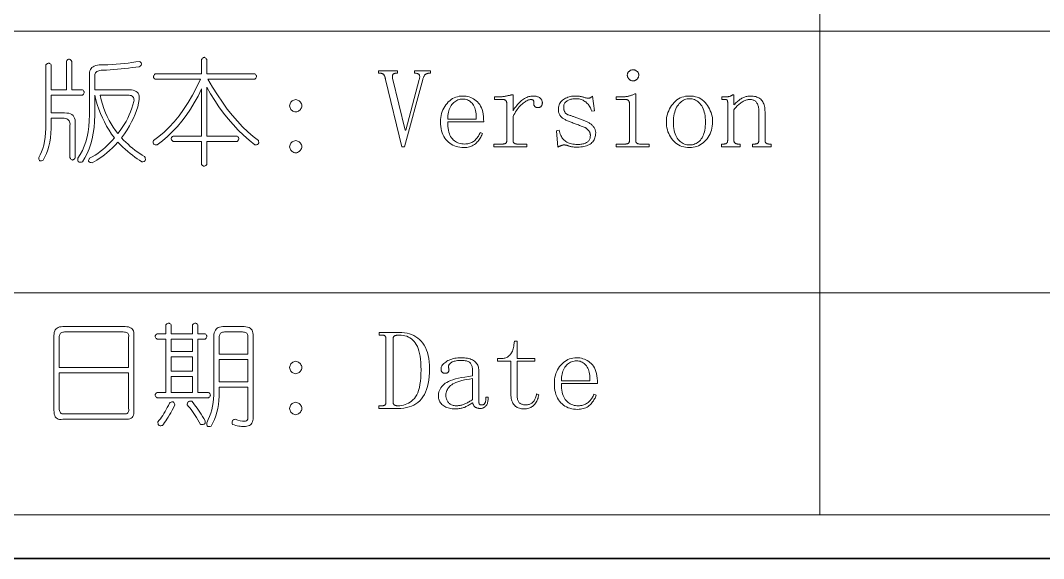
# Model space of a CAD drawing. Extents: x 1 to 297, y 1 to 210.
# Drawn here: x 117.82 to 144.13, y 1.35 to 15.18 of the extents above; entities that cross this region are included whole.
import ezdxf

# ---------------------------------------------------------------- set-up
doc = ezdxf.new("R2010")
doc.units = 0

msp = doc.modelspace()

# ---------------------------------------------------------------- linework, layer by layer
at = {"color": 7, "lineweight": 13}
for p, q in [((138.377, 28.902), (138.377, 2.481)), ((35.177, 14.907), (164.935, 14.907)), ((35.177, 8.179), (164.935, 8.179)), ((1.319, 2.481), (196.771, 2.481))]:
    msp.add_line(p, q, dxfattribs=at)
at = {"color": 7, "lineweight": 35}
msp.add_line((0.623, 1.354), (296.685, 1.354), dxfattribs=at)
at = {"color": 7, "lineweight": 13}
for points in [[(122.613, 14.178), (122.613, 13.812), (123.848, 13.812), (123.864, 13.799), (123.877, 13.785), (123.886, 13.771), (123.891, 13.758), (123.893, 13.744), (123.891, 13.73), (123.886, 13.716), (123.877, 13.703), (123.864, 13.689), (123.848, 13.675), (122.636, 13.675), (122.76, 13.466), (122.886, 13.268), (123.013, 13.082), (123.141, 12.907), (123.27, 12.744), (123.401, 12.592), (123.534, 12.451), (123.667, 12.322), (123.803, 12.204), (123.939, 12.098), (123.946, 12.076), (123.95, 12.057), (123.95, 12.04), (123.946, 12.025), (123.939, 12.012), (123.928, 12.002), (123.913, 11.994), (123.895, 11.988), (123.873, 11.985), (123.848, 11.984), (123.699, 12.106), (123.557, 12.234), (123.42, 12.367), (123.288, 12.507), (123.162, 12.652), (123.041, 12.804), (122.926, 12.962), (122.816, 13.125), (122.712, 13.294), (122.613, 13.47), (122.613, 12.212), (123.39, 12.212), (123.407, 12.199), (123.42, 12.185), (123.429, 12.171), (123.434, 12.158), (123.436, 12.144), (123.434, 12.13), (123.429, 12.116), (123.42, 12.103), (123.407, 12.089), (123.39, 12.075), (122.613, 12.075), (122.613, 11.481), (122.6, 11.465), (122.586, 11.452), (122.572, 11.443), (122.558, 11.437), (122.545, 11.435), (122.531, 11.437), (122.517, 11.443), (122.504, 11.452), (122.49, 11.465), (122.476, 11.481), (122.476, 12.075), (121.745, 12.075), (121.728, 12.089), (121.715, 12.103), (121.706, 12.116), (121.701, 12.13), (121.699, 12.144), (121.701, 12.158), (121.706, 12.171), (121.715, 12.185), (121.728, 12.199), (121.745, 12.212), (122.476, 12.212), (122.476, 13.424), (122.387, 13.241), (122.291, 13.066), (122.191, 12.901), (122.085, 12.744), (121.973, 12.595), (121.856, 12.456), (121.734, 12.325), (121.606, 12.202), (121.472, 12.089), (121.333, 11.984), (121.308, 11.985), (121.286, 11.988), (121.267, 11.994), (121.253, 12.002), (121.242, 12.012), (121.235, 12.025), (121.231, 12.04), (121.231, 12.057), (121.235, 12.076), (121.242, 12.098), (121.382, 12.2), (121.517, 12.315), (121.648, 12.442), (121.776, 12.581), (121.899, 12.732), (122.018, 12.896), (122.133, 13.073), (122.244, 13.261), (122.351, 13.462), (122.453, 13.675), (121.288, 13.675), (121.271, 13.685), (121.258, 13.695), (121.249, 13.707), (121.244, 13.719), (121.242, 13.732), (121.244, 13.747), (121.249, 13.762), (121.258, 13.778), (121.271, 13.795), (121.288, 13.812), (122.476, 13.812), (122.476, 14.178), (122.49, 14.199), (122.504, 14.215), (122.517, 14.226), (122.531, 14.233), (122.545, 14.235), (122.558, 14.233), (122.572, 14.226), (122.586, 14.215), (122.6, 14.199)], [(118.476, 14.041), (118.49, 14.058), (118.504, 14.07), (118.517, 14.079), (118.531, 14.085), (118.545, 14.087), (118.558, 14.085), (118.572, 14.079), (118.586, 14.07), (118.6, 14.058), (118.613, 14.041), (118.613, 13.401), (119.002, 13.401), (119.002, 14.132), (119.016, 14.153), (119.029, 14.169), (119.043, 14.18), (119.057, 14.187), (119.07, 14.19), (119.084, 14.187), (119.098, 14.18), (119.112, 14.169), (119.125, 14.153), (119.139, 14.132), (119.139, 13.401), (119.413, 13.401), (119.43, 13.387), (119.443, 13.374), (119.452, 13.36), (119.457, 13.346), (119.459, 13.332), (119.457, 13.319), (119.452, 13.305), (119.443, 13.291), (119.43, 13.278), (119.413, 13.264), (118.613, 13.264), (118.613, 12.807), (118.956, 12.807), (119.012, 12.804), (119.062, 12.796), (119.106, 12.782), (119.143, 12.763), (119.173, 12.738), (119.198, 12.708), (119.215, 12.672), (119.227, 12.631), (119.232, 12.585), (119.23, 12.532), (119.23, 11.664), (119.217, 11.639), (119.203, 11.62), (119.189, 11.606), (119.176, 11.598), (119.162, 11.595), (119.148, 11.598), (119.134, 11.606), (119.121, 11.62), (119.107, 11.639), (119.093, 11.664), (119.093, 12.487), (119.096, 12.522), (119.093, 12.553), (119.086, 12.58), (119.075, 12.604), (119.059, 12.624), (119.038, 12.64), (119.013, 12.653), (118.984, 12.662), (118.949, 12.668), (118.91, 12.67), (118.613, 12.67), (118.615, 12.535), (118.612, 12.407), (118.604, 12.285), (118.591, 12.169), (118.573, 12.058), (118.55, 11.954), (118.522, 11.855), (118.489, 11.763), (118.451, 11.676), (118.408, 11.595), (118.386, 11.584), (118.366, 11.576), (118.349, 11.573), (118.334, 11.573), (118.322, 11.578), (118.312, 11.587), (118.304, 11.6), (118.298, 11.617), (118.294, 11.639), (118.293, 11.664), (118.332, 11.732), (118.366, 11.807), (118.396, 11.889), (118.421, 11.978), (118.442, 12.075), (118.458, 12.18), (118.469, 12.291), (118.476, 12.41), (118.478, 12.536), (118.476, 12.67)], [(119.596, 12.921), (119.596, 13.812), (119.599, 13.852), (119.606, 13.887), (119.619, 13.919), (119.636, 13.948), (119.659, 13.972), (119.687, 13.994), (119.719, 14.011), (119.757, 14.025), (119.8, 14.035), (119.848, 14.041), (119.961, 14.042), (120.072, 14.045), (120.18, 14.049), (120.286, 14.056), (120.39, 14.064), (120.492, 14.074), (120.592, 14.086), (120.689, 14.1), (120.784, 14.115), (120.876, 14.132), (120.897, 14.119), (120.913, 14.105), (120.924, 14.091), (120.931, 14.078), (120.933, 14.064), (120.931, 14.05), (120.924, 14.036), (120.913, 14.023), (120.897, 14.009), (120.876, 13.995), (120.784, 13.982), (120.692, 13.97), (120.6, 13.958), (120.507, 13.948), (120.413, 13.938), (120.319, 13.93), (120.225, 13.922), (120.13, 13.915), (120.035, 13.909), (119.939, 13.904), (119.9, 13.903), (119.865, 13.898), (119.834, 13.892), (119.807, 13.882), (119.785, 13.87), (119.766, 13.855), (119.752, 13.837), (119.742, 13.816), (119.735, 13.793), (119.733, 13.767), (119.733, 13.401), (120.625, 13.401), (120.677, 13.399), (120.723, 13.391), (120.763, 13.378), (120.797, 13.361), (120.825, 13.338), (120.847, 13.311), (120.863, 13.278), (120.873, 13.24), (120.878, 13.197), (120.876, 13.15), (120.859, 13.058), (120.836, 12.964), (120.806, 12.869), (120.77, 12.773), (120.728, 12.675), (120.679, 12.576), (120.623, 12.476), (120.562, 12.374), (120.493, 12.271), (120.419, 12.167), (120.474, 12.108), (120.531, 12.052), (120.588, 11.999), (120.646, 11.947), (120.705, 11.898), (120.765, 11.851), (120.825, 11.807), (120.887, 11.764), (120.95, 11.724), (121.013, 11.687), (121.025, 11.661), (121.032, 11.637), (121.036, 11.617), (121.035, 11.599), (121.03, 11.584), (121.021, 11.572), (121.008, 11.562), (120.991, 11.555), (120.97, 11.551), (120.945, 11.55), (120.885, 11.588), (120.825, 11.628), (120.764, 11.672), (120.703, 11.718), (120.642, 11.767), (120.58, 11.818), (120.518, 11.873), (120.455, 11.93), (120.391, 11.99), (120.328, 12.052), (120.255, 11.977), (120.184, 11.907), (120.114, 11.842), (120.046, 11.782), (119.979, 11.727), (119.913, 11.677), (119.849, 11.632), (119.786, 11.592), (119.725, 11.557), (119.665, 11.527), (119.639, 11.528), (119.618, 11.531), (119.601, 11.537), (119.588, 11.545), (119.579, 11.555), (119.574, 11.568), (119.574, 11.583), (119.577, 11.6), (119.584, 11.619), (119.596, 11.641), (119.668, 11.679), (119.739, 11.721), (119.807, 11.765), (119.874, 11.813), (119.939, 11.864), (120.002, 11.918), (120.063, 11.975), (120.123, 12.036), (120.18, 12.1), (120.236, 12.167), (120.165, 12.264), (120.099, 12.364), (120.037, 12.467), (119.98, 12.573), (119.928, 12.681), (119.88, 12.792), (119.836, 12.906), (119.797, 13.023), (119.763, 13.142), (119.733, 13.264), (119.733, 12.921), (119.734, 12.751), (119.728, 12.588), (119.714, 12.433), (119.693, 12.285), (119.665, 12.144), (119.629, 12.01), (119.586, 11.884), (119.536, 11.765), (119.478, 11.654), (119.413, 11.55), (119.387, 11.542), (119.365, 11.539), (119.345, 11.539), (119.329, 11.542), (119.316, 11.55), (119.306, 11.561), (119.3, 11.575), (119.296, 11.594), (119.296, 11.615), (119.299, 11.641), (119.36, 11.736), (119.413, 11.839), (119.46, 11.948), (119.5, 12.065), (119.533, 12.19), (119.56, 12.321), (119.579, 12.46), (119.592, 12.607), (119.597, 12.76)], [(127.95, 13.824), (127.95, 13.892), (128.362, 13.892), (128.362, 13.824), (128.316, 13.824), (128.307, 13.824), (128.298, 13.823), (128.289, 13.821), (128.28, 13.818), (128.272, 13.815), (128.263, 13.812), (128.255, 13.807), (128.247, 13.802), (128.238, 13.796), (128.23, 13.79), (128.223, 13.782), (128.215, 13.774), (128.208, 13.764), (128.201, 13.753), (128.195, 13.741), (128.189, 13.728), (128.183, 13.714), (128.177, 13.698), (128.172, 13.682), (128.168, 13.664), (127.699, 11.938), (127.63, 11.938), (127.208, 13.664), (127.205, 13.68), (127.202, 13.694), (127.199, 13.708), (127.196, 13.722), (127.192, 13.734), (127.188, 13.746), (127.183, 13.756), (127.178, 13.766), (127.173, 13.776), (127.168, 13.784), (127.162, 13.792), (127.155, 13.798), (127.148, 13.804), (127.14, 13.81), (127.132, 13.814), (127.123, 13.818), (127.114, 13.82), (127.104, 13.822), (127.093, 13.824), (127.082, 13.824), (127.025, 13.824), (127.025, 13.892), (127.516, 13.892), (127.516, 13.824), (127.47, 13.824), (127.459, 13.824), (127.449, 13.823), (127.44, 13.821), (127.431, 13.818), (127.423, 13.815), (127.416, 13.812), (127.41, 13.807), (127.405, 13.802), (127.4, 13.796), (127.396, 13.79), (127.393, 13.783), (127.39, 13.775), (127.388, 13.767), (127.387, 13.759), (127.386, 13.75), (127.386, 13.74), (127.386, 13.73), (127.387, 13.72), (127.388, 13.709), (127.39, 13.698), (127.71, 12.361), (127.733, 12.361), (128.076, 13.664), (128.08, 13.68), (128.083, 13.694), (128.086, 13.708), (128.087, 13.722), (128.088, 13.734), (128.087, 13.746), (128.086, 13.756), (128.083, 13.766), (128.08, 13.776), (128.076, 13.784), (128.071, 13.792), (128.065, 13.798), (128.058, 13.804), (128.051, 13.81), (128.042, 13.814), (128.032, 13.818), (128.022, 13.82), (128.01, 13.822), (127.998, 13.824), (127.985, 13.824)], [(133.573, 13.915), (133.585, 13.915), (133.596, 13.914), (133.607, 13.912), (133.617, 13.909), (133.628, 13.905), (133.638, 13.901), (133.648, 13.896), (133.657, 13.89), (133.667, 13.883), (133.676, 13.875), (133.685, 13.867), (133.693, 13.859), (133.699, 13.85), (133.705, 13.841), (133.71, 13.831), (133.715, 13.821), (133.718, 13.811), (133.72, 13.8), (133.721, 13.789), (133.722, 13.778), (133.721, 13.767), (133.72, 13.756), (133.718, 13.745), (133.715, 13.734), (133.71, 13.724), (133.705, 13.714), (133.699, 13.704), (133.693, 13.694), (133.685, 13.685), (133.676, 13.675), (133.667, 13.667), (133.657, 13.659), (133.648, 13.652), (133.638, 13.646), (133.628, 13.641), (133.617, 13.637), (133.607, 13.634), (133.596, 13.631), (133.585, 13.63), (133.573, 13.63), (133.562, 13.63), (133.551, 13.631), (133.54, 13.634), (133.529, 13.637), (133.519, 13.641), (133.509, 13.646), (133.499, 13.652), (133.489, 13.659), (133.48, 13.667), (133.47, 13.675), (133.462, 13.685), (133.454, 13.694), (133.447, 13.704), (133.441, 13.714), (133.436, 13.724), (133.432, 13.734), (133.429, 13.745), (133.427, 13.756), (133.425, 13.767), (133.425, 13.778), (133.425, 13.789), (133.427, 13.8), (133.429, 13.811), (133.432, 13.821), (133.436, 13.831), (133.441, 13.841), (133.447, 13.85), (133.454, 13.859), (133.462, 13.867), (133.47, 13.875), (133.48, 13.883), (133.489, 13.89), (133.499, 13.896), (133.509, 13.901), (133.519, 13.905), (133.529, 13.909), (133.54, 13.912), (133.551, 13.914), (133.562, 13.915)], [(120.328, 12.281), (120.385, 12.355), (120.439, 12.431), (120.489, 12.509), (120.536, 12.588), (120.579, 12.67), (120.618, 12.753), (120.654, 12.838), (120.686, 12.925), (120.714, 13.013), (120.739, 13.104), (120.742, 13.134), (120.74, 13.162), (120.734, 13.186), (120.724, 13.206), (120.71, 13.224), (120.692, 13.238), (120.67, 13.25), (120.644, 13.258), (120.614, 13.262), (120.579, 13.264), (119.87, 13.264), (119.9, 13.143), (119.933, 13.027), (119.969, 12.916), (120.009, 12.81), (120.053, 12.71), (120.101, 12.614), (120.152, 12.523), (120.207, 12.437), (120.265, 12.357)], [(128.808, 12.578), (128.809, 12.518), (128.812, 12.462), (128.818, 12.409), (128.827, 12.36), (128.838, 12.314), (128.851, 12.272), (128.866, 12.233), (128.884, 12.198), (128.905, 12.166), (128.928, 12.138), (128.952, 12.113), (128.979, 12.091), (129.006, 12.071), (129.035, 12.054), (129.066, 12.04), (129.098, 12.028), (129.132, 12.019), (129.167, 12.012), (129.204, 12.008), (129.242, 12.007), (129.271, 12.008), (129.299, 12.01), (129.327, 12.014), (129.353, 12.02), (129.379, 12.028), (129.404, 12.038), (129.427, 12.049), (129.45, 12.062), (129.472, 12.076), (129.493, 12.092), (129.513, 12.11), (129.532, 12.128), (129.55, 12.148), (129.566, 12.167), (129.582, 12.188), (129.596, 12.21), (129.609, 12.232), (129.621, 12.255), (129.632, 12.279), (129.642, 12.304), (129.699, 12.281), (129.691, 12.256), (129.682, 12.231), (129.671, 12.206), (129.658, 12.181), (129.643, 12.157), (129.627, 12.132), (129.609, 12.108), (129.589, 12.084), (129.568, 12.059), (129.545, 12.035), (129.52, 12.013), (129.493, 11.992), (129.465, 11.974), (129.435, 11.959), (129.403, 11.945), (129.37, 11.935), (129.335, 11.926), (129.298, 11.92), (129.259, 11.917), (129.219, 11.915), (129.167, 11.917), (129.118, 11.922), (129.07, 11.931), (129.024, 11.943), (128.98, 11.958), (128.939, 11.977), (128.899, 11.999), (128.861, 12.025), (128.825, 12.054), (128.79, 12.087), (128.759, 12.123), (128.731, 12.161), (128.706, 12.203), (128.684, 12.248), (128.666, 12.295), (128.651, 12.346), (128.64, 12.4), (128.631, 12.456), (128.626, 12.516), (128.625, 12.578), (128.626, 12.634), (128.631, 12.689), (128.64, 12.741), (128.651, 12.791), (128.666, 12.84), (128.684, 12.886), (128.706, 12.931), (128.731, 12.973), (128.759, 13.014), (128.79, 13.052), (128.824, 13.088), (128.86, 13.12), (128.897, 13.149), (128.935, 13.173), (128.975, 13.194), (129.016, 13.211), (129.059, 13.224), (129.103, 13.234), (129.149, 13.239), (129.196, 13.241), (129.239, 13.24), (129.281, 13.235), (129.321, 13.228), (129.361, 13.217), (129.399, 13.204), (129.436, 13.188), (129.472, 13.168), (129.507, 13.146), (129.541, 13.121), (129.573, 13.092), (129.604, 13.061), (129.631, 13.024), (129.655, 12.984), (129.676, 12.939), (129.693, 12.89), (129.708, 12.836), (129.719, 12.778), (129.727, 12.716), (129.732, 12.649), (129.733, 12.578)], [(129.539, 12.647), (129.54, 12.696), (129.539, 12.743), (129.536, 12.787), (129.531, 12.829), (129.523, 12.868), (129.514, 12.905), (129.502, 12.94), (129.488, 12.972), (129.472, 13.002), (129.453, 13.03), (129.433, 13.055), (129.412, 13.077), (129.389, 13.097), (129.365, 13.114), (129.34, 13.128), (129.314, 13.14), (129.286, 13.149), (129.258, 13.156), (129.227, 13.16), (129.196, 13.161), (129.162, 13.16), (129.13, 13.156), (129.099, 13.149), (129.069, 13.139), (129.04, 13.127), (129.013, 13.112), (128.987, 13.094), (128.962, 13.073), (128.938, 13.05), (128.916, 13.024), (128.896, 12.995), (128.877, 12.965), (128.861, 12.932), (128.847, 12.898), (128.835, 12.861), (128.825, 12.822), (128.817, 12.782), (128.812, 12.739), (128.809, 12.694), (128.808, 12.647)], [(130.488, 12.864), (130.511, 12.9), (130.534, 12.934), (130.558, 12.966), (130.582, 12.996), (130.606, 13.025), (130.631, 13.052), (130.656, 13.078), (130.681, 13.102), (130.707, 13.124), (130.733, 13.144), (130.76, 13.162), (130.786, 13.179), (130.813, 13.193), (130.839, 13.206), (130.866, 13.217), (130.893, 13.226), (130.92, 13.232), (130.947, 13.237), (130.974, 13.24), (131.002, 13.241), (131.024, 13.241), (131.046, 13.239), (131.066, 13.236), (131.085, 13.233), (131.103, 13.228), (131.12, 13.223), (131.137, 13.216), (131.152, 13.208), (131.166, 13.199), (131.179, 13.19), (131.191, 13.179), (131.202, 13.168), (131.211, 13.157), (131.219, 13.146), (131.226, 13.134), (131.232, 13.122), (131.236, 13.109), (131.239, 13.096), (131.241, 13.083), (131.242, 13.07), (131.242, 13.058), (131.241, 13.048), (131.239, 13.037), (131.237, 13.028), (131.235, 13.018), (131.232, 13.009), (131.228, 13.001), (131.224, 12.993), (131.219, 12.985), (131.213, 12.978), (131.207, 12.972), (131.201, 12.966), (131.194, 12.961), (131.186, 12.956), (131.178, 12.952), (131.169, 12.949), (131.159, 12.947), (131.149, 12.945), (131.139, 12.944), (131.128, 12.944), (131.116, 12.944), (131.106, 12.945), (131.096, 12.947), (131.086, 12.949), (131.078, 12.952), (131.069, 12.956), (131.062, 12.961), (131.054, 12.966), (131.048, 12.972), (131.042, 12.978), (131.037, 12.985), (131.032, 12.993), (131.028, 13.001), (131.025, 13.009), (131.023, 13.018), (131.022, 13.028), (131.021, 13.037), (131.022, 13.048), (131.023, 13.058), (131.025, 13.07), (131.025, 13.076), (131.024, 13.083), (131.024, 13.089), (131.023, 13.095), (131.022, 13.101), (131.021, 13.107), (131.019, 13.112), (131.017, 13.117), (131.015, 13.122), (131.013, 13.127), (131.011, 13.131), (131.007, 13.135), (131.002, 13.138), (130.997, 13.141), (130.99, 13.144), (130.983, 13.146), (130.975, 13.148), (130.966, 13.149), (130.956, 13.149), (130.945, 13.15), (130.926, 13.148), (130.907, 13.145), (130.886, 13.139), (130.865, 13.131), (130.843, 13.121), (130.821, 13.108), (130.797, 13.094), (130.773, 13.076), (130.748, 13.057), (130.722, 13.035), (130.696, 13.012), (130.67, 12.986), (130.646, 12.959), (130.621, 12.929), (130.598, 12.898), (130.574, 12.865), (130.552, 12.831), (130.53, 12.794), (130.508, 12.756), (130.488, 12.715), (130.488, 12.098), (130.488, 12.089), (130.489, 12.081), (130.49, 12.073), (130.492, 12.065), (130.495, 12.058), (130.498, 12.052), (130.502, 12.045), (130.506, 12.04), (130.511, 12.034), (130.516, 12.03), (130.522, 12.025), (130.528, 12.021), (130.535, 12.018), (130.542, 12.015), (130.549, 12.012), (130.557, 12.01), (130.565, 12.009), (130.573, 12.008), (130.581, 12.007), (130.59, 12.007), (130.842, 12.007), (130.842, 11.938), (129.996, 11.938), (129.996, 12.007), (130.225, 12.007), (130.236, 12.007), (130.246, 12.008), (130.256, 12.009), (130.265, 12.01), (130.273, 12.012), (130.281, 12.015), (130.288, 12.018), (130.294, 12.021), (130.3, 12.025), (130.305, 12.03), (130.309, 12.034), (130.313, 12.04), (130.316, 12.045), (130.319, 12.052), (130.322, 12.058), (130.324, 12.065), (130.326, 12.073), (130.327, 12.081), (130.327, 12.089), (130.328, 12.098), (130.328, 13.047), (130.327, 13.056), (130.327, 13.064), (130.326, 13.073), (130.324, 13.081), (130.322, 13.088), (130.319, 13.095), (130.316, 13.102), (130.313, 13.109), (130.309, 13.115), (130.305, 13.121), (130.3, 13.126), (130.294, 13.131), (130.288, 13.136), (130.281, 13.139), (130.273, 13.142), (130.265, 13.145), (130.256, 13.147), (130.246, 13.148), (130.236, 13.149), (130.225, 13.15), (130.008, 13.15), (130.008, 13.218), (130.099, 13.218), (130.115, 13.218), (130.132, 13.219), (130.15, 13.22), (130.168, 13.221), (130.186, 13.222), (130.205, 13.224), (130.225, 13.227), (130.245, 13.229), (130.266, 13.232), (130.288, 13.235), (130.309, 13.239), (130.329, 13.242), (130.348, 13.246), (130.366, 13.25), (130.383, 13.254), (130.399, 13.258), (130.414, 13.262), (130.428, 13.266), (130.441, 13.271), (130.453, 13.275), (130.488, 13.275)], [(131.653, 12.887), (131.655, 12.92), (131.659, 12.952), (131.665, 12.982), (131.674, 13.011), (131.686, 13.038), (131.701, 13.064), (131.718, 13.088), (131.737, 13.11), (131.76, 13.131), (131.785, 13.15), (131.811, 13.167), (131.839, 13.183), (131.868, 13.196), (131.898, 13.208), (131.929, 13.218), (131.961, 13.226), (131.994, 13.233), (132.028, 13.237), (132.063, 13.24), (132.099, 13.241), (132.119, 13.241), (132.14, 13.24), (132.16, 13.238), (132.179, 13.236), (132.199, 13.234), (132.218, 13.231), (132.237, 13.227), (132.256, 13.223), (132.275, 13.218), (132.293, 13.212), (132.311, 13.207), (132.328, 13.202), (132.343, 13.198), (132.357, 13.194), (132.37, 13.191), (132.382, 13.188), (132.393, 13.186), (132.403, 13.185), (132.412, 13.184), (132.419, 13.184), (132.426, 13.184), (132.432, 13.184), (132.439, 13.185), (132.445, 13.186), (132.45, 13.187), (132.456, 13.188), (132.461, 13.19), (132.467, 13.191), (132.471, 13.193), (132.476, 13.195), (132.481, 13.198), (132.486, 13.201), (132.491, 13.204), (132.496, 13.208), (132.502, 13.212), (132.508, 13.217), (132.514, 13.223), (132.52, 13.228), (132.527, 13.234), (132.533, 13.241), (132.579, 12.864), (132.51, 12.852), (132.501, 12.882), (132.49, 12.909), (132.477, 12.936), (132.464, 12.961), (132.449, 12.985), (132.433, 13.008), (132.416, 13.03), (132.397, 13.05), (132.377, 13.069), (132.356, 13.087), (132.334, 13.103), (132.312, 13.118), (132.288, 13.13), (132.265, 13.142), (132.24, 13.151), (132.216, 13.159), (132.19, 13.165), (132.164, 13.169), (132.138, 13.172), (132.11, 13.172), (132.081, 13.172), (132.053, 13.17), (132.027, 13.167), (132.002, 13.163), (131.978, 13.158), (131.955, 13.152), (131.933, 13.144), (131.913, 13.136), (131.894, 13.126), (131.876, 13.115), (131.86, 13.103), (131.845, 13.091), (131.832, 13.077), (131.821, 13.062), (131.812, 13.047), (131.804, 13.03), (131.798, 13.013), (131.794, 12.995), (131.791, 12.975), (131.79, 12.955), (131.791, 12.937), (131.792, 12.92), (131.794, 12.904), (131.797, 12.889), (131.8, 12.874), (131.805, 12.86), (131.81, 12.847), (131.816, 12.835), (131.823, 12.823), (131.83, 12.812), (131.839, 12.802), (131.849, 12.793), (131.86, 12.784), (131.872, 12.776), (131.886, 12.768), (131.901, 12.761), (131.917, 12.754), (131.935, 12.748), (131.953, 12.743), (131.973, 12.738), (131.99, 12.731), (132.007, 12.724), (132.025, 12.717), (132.044, 12.71), (132.063, 12.702), (132.084, 12.695), (132.105, 12.687), (132.127, 12.68), (132.15, 12.672), (132.173, 12.664), (132.197, 12.656), (132.221, 12.648), (132.244, 12.639), (132.267, 12.631), (132.289, 12.622), (132.311, 12.614), (132.333, 12.605), (132.354, 12.596), (132.375, 12.587), (132.396, 12.578), (132.414, 12.569), (132.432, 12.559), (132.448, 12.548), (132.465, 12.537), (132.48, 12.525), (132.496, 12.513), (132.51, 12.5), (132.524, 12.487), (132.538, 12.473), (132.55, 12.458), (132.562, 12.443), (132.573, 12.428), (132.582, 12.412), (132.591, 12.396), (132.598, 12.38), (132.603, 12.363), (132.608, 12.346), (132.611, 12.328), (132.613, 12.311), (132.613, 12.292), (132.612, 12.259), (132.608, 12.227), (132.602, 12.196), (132.594, 12.167), (132.583, 12.14), (132.57, 12.114), (132.554, 12.089), (132.536, 12.066), (132.516, 12.044), (132.493, 12.024), (132.468, 12.005), (132.441, 11.989), (132.411, 11.974), (132.38, 11.962), (132.346, 11.951), (132.31, 11.942), (132.272, 11.936), (132.232, 11.931), (132.189, 11.928), (132.145, 11.927), (132.116, 11.927), (132.088, 11.928), (132.062, 11.929), (132.038, 11.931), (132.015, 11.934), (131.993, 11.937), (131.973, 11.941), (131.955, 11.945), (131.937, 11.95), (131.922, 11.955), (131.907, 11.961), (131.893, 11.966), (131.88, 11.97), (131.867, 11.974), (131.855, 11.977), (131.843, 11.979), (131.832, 11.981), (131.821, 11.983), (131.811, 11.984), (131.802, 11.984), (131.795, 11.984), (131.788, 11.983), (131.781, 11.982), (131.773, 11.981), (131.766, 11.98), (131.759, 11.978), (131.751, 11.976), (131.743, 11.973), (131.736, 11.97), (131.728, 11.967), (131.719, 11.963), (131.711, 11.96), (131.703, 11.956), (131.695, 11.952), (131.686, 11.948), (131.678, 11.944), (131.669, 11.94), (131.66, 11.936), (131.651, 11.931), (131.642, 11.927), (131.608, 12.35), (131.676, 12.361), (131.684, 12.325), (131.693, 12.292), (131.704, 12.26), (131.716, 12.229), (131.73, 12.201), (131.746, 12.175), (131.763, 12.15), (131.782, 12.127), (131.803, 12.106), (131.825, 12.087), (131.848, 12.069), (131.874, 12.054), (131.902, 12.04), (131.931, 12.028), (131.962, 12.018), (131.995, 12.01), (132.029, 12.004), (132.066, 11.999), (132.104, 11.996), (132.145, 11.995), (132.176, 11.996), (132.206, 11.998), (132.234, 12), (132.261, 12.004), (132.286, 12.01), (132.31, 12.016), (132.332, 12.023), (132.353, 12.032), (132.373, 12.042), (132.39, 12.052), (132.407, 12.064), (132.421, 12.078), (132.434, 12.092), (132.445, 12.107), (132.455, 12.124), (132.462, 12.142), (132.468, 12.16), (132.473, 12.18), (132.475, 12.202), (132.476, 12.224), (132.476, 12.24), (132.474, 12.255), (132.472, 12.269), (132.469, 12.283), (132.465, 12.297), (132.46, 12.31), (132.454, 12.322), (132.447, 12.334), (132.439, 12.345), (132.43, 12.355), (132.421, 12.365), (132.412, 12.375), (132.403, 12.384), (132.394, 12.392), (132.385, 12.4), (132.376, 12.407), (132.366, 12.413), (132.357, 12.419), (132.348, 12.425), (132.339, 12.43), (132.316, 12.439), (132.292, 12.448), (132.268, 12.458), (132.244, 12.467), (132.219, 12.477), (132.194, 12.487), (132.168, 12.496), (132.141, 12.506), (132.115, 12.517), (132.088, 12.527), (132.06, 12.537), (132.034, 12.547), (132.008, 12.557), (131.983, 12.567), (131.959, 12.577), (131.935, 12.586), (131.912, 12.596), (131.89, 12.605), (131.868, 12.615), (131.848, 12.624), (131.828, 12.633), (131.809, 12.643), (131.791, 12.653), (131.774, 12.664), (131.759, 12.675), (131.745, 12.687), (131.732, 12.699), (131.72, 12.712), (131.709, 12.725), (131.699, 12.738), (131.69, 12.752), (131.683, 12.766), (131.676, 12.78), (131.67, 12.795), (131.665, 12.81), (131.661, 12.825), (131.657, 12.84), (131.655, 12.855), (131.654, 12.871)], [(133.482, 13.047), (133.482, 13.056), (133.481, 13.064), (133.48, 13.073), (133.478, 13.081), (133.476, 13.088), (133.474, 13.095), (133.471, 13.102), (133.467, 13.109), (133.463, 13.115), (133.459, 13.121), (133.454, 13.126), (133.448, 13.131), (133.442, 13.136), (133.435, 13.139), (133.428, 13.142), (133.419, 13.145), (133.41, 13.147), (133.4, 13.148), (133.39, 13.149), (133.379, 13.15), (133.139, 13.15), (133.139, 13.218), (133.253, 13.218), (133.274, 13.218), (133.294, 13.219), (133.314, 13.22), (133.334, 13.221), (133.353, 13.222), (133.373, 13.224), (133.392, 13.227), (133.411, 13.229), (133.429, 13.232), (133.448, 13.235), (133.466, 13.239), (133.484, 13.243), (133.501, 13.248), (133.519, 13.254), (133.536, 13.26), (133.553, 13.266), (133.57, 13.273), (133.587, 13.281), (133.603, 13.289), (133.619, 13.298), (133.642, 13.298), (133.642, 12.098), (133.642, 12.089), (133.643, 12.081), (133.644, 12.073), (133.646, 12.065), (133.649, 12.058), (133.652, 12.052), (133.656, 12.045), (133.66, 12.04), (133.665, 12.034), (133.67, 12.03), (133.676, 12.025), (133.683, 12.021), (133.689, 12.018), (133.696, 12.015), (133.703, 12.012), (133.711, 12.01), (133.719, 12.009), (133.727, 12.008), (133.736, 12.007), (133.745, 12.007), (133.985, 12.007), (133.985, 11.938), (133.139, 11.938), (133.139, 12.007), (133.379, 12.007), (133.39, 12.007), (133.4, 12.008), (133.41, 12.009), (133.419, 12.01), (133.428, 12.012), (133.435, 12.015), (133.442, 12.018), (133.448, 12.021), (133.454, 12.025), (133.459, 12.03), (133.463, 12.034), (133.467, 12.04), (133.471, 12.045), (133.474, 12.052), (133.476, 12.058), (133.478, 12.065), (133.48, 12.073), (133.481, 12.081), (133.482, 12.089), (133.482, 12.098)], [(135.619, 12.578), (135.617, 12.522), (135.612, 12.468), (135.604, 12.416), (135.592, 12.365), (135.576, 12.317), (135.557, 12.27), (135.535, 12.226), (135.509, 12.183), (135.48, 12.143), (135.448, 12.104), (135.412, 12.068), (135.376, 12.036), (135.337, 12.008), (135.298, 11.983), (135.256, 11.962), (135.213, 11.946), (135.168, 11.932), (135.122, 11.923), (135.074, 11.917), (135.025, 11.915), (134.973, 11.917), (134.923, 11.923), (134.876, 11.933), (134.83, 11.946), (134.786, 11.964), (134.744, 11.985), (134.704, 12.011), (134.666, 12.04), (134.63, 12.073), (134.596, 12.11), (134.565, 12.149), (134.536, 12.191), (134.512, 12.233), (134.49, 12.278), (134.472, 12.324), (134.457, 12.372), (134.445, 12.421), (134.437, 12.472), (134.432, 12.524), (134.43, 12.578), (134.432, 12.628), (134.437, 12.677), (134.445, 12.725), (134.457, 12.772), (134.472, 12.818), (134.49, 12.863), (134.512, 12.908), (134.536, 12.951), (134.565, 12.994), (134.596, 13.035), (134.63, 13.074), (134.666, 13.109), (134.704, 13.14), (134.744, 13.167), (134.786, 13.19), (134.83, 13.208), (134.876, 13.223), (134.923, 13.233), (134.973, 13.239), (135.025, 13.241), (135.078, 13.239), (135.13, 13.233), (135.179, 13.223), (135.226, 13.208), (135.27, 13.19), (135.313, 13.167), (135.353, 13.14), (135.39, 13.109), (135.426, 13.074), (135.459, 13.035), (135.489, 12.994), (135.517, 12.951), (135.541, 12.908), (135.561, 12.863), (135.579, 12.818), (135.593, 12.772), (135.605, 12.725), (135.613, 12.677), (135.617, 12.628)], [(134.613, 12.567), (134.614, 12.509), (134.618, 12.454), (134.624, 12.402), (134.632, 12.354), (134.643, 12.308), (134.656, 12.266), (134.672, 12.226), (134.69, 12.19), (134.71, 12.157), (134.733, 12.127), (134.758, 12.1), (134.783, 12.075), (134.81, 12.054), (134.837, 12.035), (134.866, 12.02), (134.896, 12.007), (134.926, 11.997), (134.958, 11.99), (134.991, 11.985), (135.025, 11.984), (135.063, 11.985), (135.099, 11.99), (135.134, 11.998), (135.166, 12.009), (135.198, 12.022), (135.227, 12.039), (135.255, 12.06), (135.281, 12.083), (135.305, 12.109), (135.328, 12.138), (135.348, 12.17), (135.367, 12.205), (135.383, 12.242), (135.397, 12.281), (135.409, 12.322), (135.419, 12.367), (135.426, 12.413), (135.432, 12.462), (135.435, 12.513), (135.436, 12.567), (135.435, 12.625), (135.431, 12.68), (135.425, 12.732), (135.417, 12.782), (135.406, 12.828), (135.393, 12.872), (135.377, 12.913), (135.359, 12.951), (135.339, 12.986), (135.316, 13.018), (135.292, 13.048), (135.266, 13.074), (135.24, 13.097), (135.212, 13.117), (135.183, 13.134), (135.154, 13.148), (135.123, 13.159), (135.091, 13.166), (135.058, 13.171), (135.025, 13.172), (134.993, 13.171), (134.962, 13.166), (134.932, 13.159), (134.902, 13.148), (134.873, 13.134), (134.845, 13.117), (134.818, 13.097), (134.791, 13.074), (134.764, 13.048), (134.739, 13.018), (134.715, 12.986), (134.694, 12.951), (134.675, 12.913), (134.659, 12.872), (134.645, 12.828), (134.633, 12.782), (134.625, 12.732), (134.618, 12.68), (134.615, 12.625)], [(135.848, 11.938), (135.848, 12.007), (135.905, 12.007), (135.916, 12.007), (135.926, 12.008), (135.936, 12.009), (135.945, 12.01), (135.953, 12.012), (135.961, 12.015), (135.968, 12.018), (135.974, 12.021), (135.98, 12.025), (135.985, 12.03), (135.989, 12.034), (135.993, 12.04), (135.996, 12.045), (135.999, 12.052), (136.002, 12.058), (136.004, 12.065), (136.005, 12.073), (136.007, 12.081), (136.007, 12.089), (136.008, 12.098), (136.008, 13.081), (136.007, 13.088), (136.007, 13.094), (136.007, 13.1), (136.006, 13.106), (136.005, 13.111), (136.003, 13.116), (136.002, 13.121), (136, 13.125), (135.998, 13.129), (135.996, 13.132), (135.994, 13.136), (135.991, 13.139), (135.987, 13.141), (135.983, 13.143), (135.979, 13.145), (135.974, 13.147), (135.969, 13.148), (135.963, 13.149), (135.957, 13.149), (135.95, 13.15), (135.859, 13.15), (135.859, 13.218), (135.939, 13.218), (135.95, 13.218), (135.962, 13.219), (135.973, 13.219), (135.984, 13.22), (135.995, 13.221), (136.005, 13.222), (136.016, 13.224), (136.027, 13.226), (136.037, 13.227), (136.048, 13.23), (136.058, 13.232), (136.068, 13.235), (136.078, 13.239), (136.088, 13.242), (136.098, 13.247), (136.107, 13.252), (136.117, 13.257), (136.126, 13.263), (136.135, 13.269), (136.145, 13.275), (136.168, 13.275), (136.168, 13.012), (136.188, 13.035), (136.209, 13.056), (136.229, 13.076), (136.25, 13.095), (136.27, 13.112), (136.291, 13.129), (136.312, 13.144), (136.332, 13.159), (136.353, 13.172), (136.373, 13.184), (136.394, 13.195), (136.415, 13.204), (136.436, 13.213), (136.457, 13.22), (136.479, 13.227), (136.501, 13.232), (136.523, 13.236), (136.545, 13.239), (136.568, 13.24), (136.59, 13.241), (136.628, 13.24), (136.664, 13.237), (136.698, 13.232), (136.729, 13.225), (136.759, 13.215), (136.787, 13.204), (136.812, 13.191), (136.835, 13.175), (136.857, 13.158), (136.876, 13.138), (136.893, 13.117), (136.909, 13.093), (136.923, 13.067), (136.935, 13.039), (136.945, 13.01), (136.953, 12.978), (136.959, 12.944), (136.964, 12.908), (136.967, 12.87), (136.968, 12.83), (136.968, 12.098), (136.968, 12.089), (136.969, 12.081), (136.97, 12.073), (136.972, 12.065), (136.975, 12.058), (136.978, 12.052), (136.982, 12.045), (136.986, 12.04), (136.991, 12.034), (136.996, 12.03), (137.002, 12.025), (137.008, 12.021), (137.015, 12.018), (137.022, 12.015), (137.029, 12.012), (137.037, 12.01), (137.045, 12.009), (137.053, 12.008), (137.061, 12.007), (137.07, 12.007), (137.128, 12.007), (137.128, 11.938), (136.648, 11.938), (136.648, 12.007), (136.705, 12.007), (136.716, 12.007), (136.726, 12.008), (136.736, 12.009), (136.745, 12.01), (136.753, 12.012), (136.761, 12.015), (136.768, 12.018), (136.774, 12.021), (136.78, 12.025), (136.785, 12.03), (136.789, 12.034), (136.793, 12.04), (136.796, 12.045), (136.799, 12.052), (136.802, 12.058), (136.804, 12.065), (136.805, 12.073), (136.807, 12.081), (136.807, 12.089), (136.808, 12.098), (136.808, 12.864), (136.807, 12.891), (136.805, 12.916), (136.802, 12.941), (136.798, 12.964), (136.793, 12.985), (136.787, 13.006), (136.78, 13.025), (136.771, 13.043), (136.761, 13.06), (136.75, 13.075), (136.738, 13.089), (136.725, 13.102), (136.711, 13.113), (136.696, 13.123), (136.679, 13.131), (136.661, 13.138), (136.642, 13.143), (136.622, 13.147), (136.601, 13.149), (136.579, 13.15), (136.558, 13.149), (136.538, 13.147), (136.517, 13.143), (136.496, 13.139), (136.475, 13.132), (136.454, 13.125), (136.432, 13.116), (136.411, 13.106), (136.389, 13.094), (136.368, 13.081), (136.346, 13.067), (136.325, 13.051), (136.304, 13.035), (136.283, 13.017), (136.263, 12.998), (136.243, 12.978), (136.224, 12.957), (136.205, 12.935), (136.186, 12.911), (136.168, 12.887), (136.168, 12.098), (136.168, 12.089), (136.169, 12.081), (136.17, 12.073), (136.172, 12.065), (136.175, 12.058), (136.178, 12.052), (136.182, 12.045), (136.186, 12.04), (136.191, 12.034), (136.196, 12.03), (136.202, 12.025), (136.208, 12.021), (136.215, 12.018), (136.222, 12.015), (136.229, 12.012), (136.237, 12.01), (136.245, 12.009), (136.253, 12.008), (136.261, 12.007), (136.27, 12.007), (136.328, 12.007), (136.328, 11.938)], [(124.899, 13.15), (124.925, 13.144), (124.949, 13.136), (124.971, 13.126), (124.99, 13.113), (125.008, 13.098), (125.022, 13.081), (125.035, 13.062), (125.045, 13.04), (125.053, 13.016), (125.059, 12.99), (125.053, 12.963), (125.045, 12.939), (125.035, 12.918), (125.022, 12.898), (125.008, 12.881), (124.99, 12.866), (124.971, 12.854), (124.949, 12.843), (124.925, 12.835), (124.899, 12.83), (124.873, 12.835), (124.849, 12.843), (124.827, 12.854), (124.808, 12.866), (124.79, 12.881), (124.776, 12.898), (124.763, 12.918), (124.753, 12.939), (124.745, 12.963), (124.739, 12.99), (124.745, 13.016), (124.753, 13.04), (124.763, 13.062), (124.776, 13.081), (124.79, 13.098), (124.808, 13.113), (124.827, 13.126), (124.849, 13.136), (124.873, 13.144)], [(124.899, 12.098), (124.925, 12.092), (124.949, 12.084), (124.971, 12.074), (124.99, 12.062), (125.008, 12.047), (125.022, 12.03), (125.035, 12.01), (125.045, 11.988), (125.053, 11.964), (125.059, 11.938), (125.053, 11.912), (125.045, 11.888), (125.035, 11.866), (125.022, 11.847), (125.008, 11.83), (124.99, 11.815), (124.971, 11.802), (124.949, 11.792), (124.925, 11.784), (124.899, 11.778), (124.873, 11.784), (124.849, 11.792), (124.827, 11.802), (124.808, 11.815), (124.79, 11.83), (124.776, 11.847), (124.763, 11.866), (124.753, 11.888), (124.745, 11.912), (124.739, 11.938), (124.745, 11.964), (124.753, 11.988), (124.763, 12.01), (124.776, 12.03), (124.79, 12.047), (124.808, 12.062), (124.827, 12.074), (124.849, 12.084), (124.873, 12.092)], [(121.699, 7.359), (121.699, 7.131), (122.248, 7.131), (122.248, 7.359), (122.261, 7.376), (122.275, 7.389), (122.289, 7.398), (122.302, 7.403), (122.316, 7.405), (122.33, 7.403), (122.344, 7.398), (122.357, 7.389), (122.371, 7.376), (122.385, 7.359), (122.385, 7.131), (122.568, 7.131), (122.584, 7.117), (122.597, 7.103), (122.606, 7.09), (122.611, 7.076), (122.613, 7.062), (122.611, 7.049), (122.606, 7.035), (122.597, 7.021), (122.584, 7.007), (122.568, 6.994), (122.385, 6.994), (122.385, 5.622), (122.659, 5.622), (122.675, 5.609), (122.688, 5.595), (122.697, 5.581), (122.703, 5.567), (122.705, 5.554), (122.703, 5.54), (122.697, 5.526), (122.688, 5.513), (122.675, 5.499), (122.659, 5.485), (121.333, 5.485), (121.317, 5.499), (121.304, 5.513), (121.295, 5.526), (121.289, 5.54), (121.288, 5.554), (121.289, 5.567), (121.295, 5.581), (121.304, 5.595), (121.317, 5.609), (121.333, 5.622), (121.562, 5.622), (121.562, 6.994), (121.333, 6.994), (121.317, 7.007), (121.304, 7.021), (121.295, 7.035), (121.289, 7.049), (121.288, 7.062), (121.289, 7.076), (121.295, 7.09), (121.304, 7.103), (121.317, 7.117), (121.333, 7.131), (121.562, 7.131), (121.562, 7.359), (121.576, 7.376), (121.589, 7.389), (121.603, 7.398), (121.617, 7.403), (121.63, 7.405), (121.644, 7.403), (121.658, 7.398), (121.672, 7.389), (121.685, 7.376)], [(118.91, 7.314), (120.51, 7.314), (120.558, 7.311), (120.6, 7.305), (120.637, 7.293), (120.668, 7.277), (120.693, 7.257), (120.713, 7.231), (120.728, 7.202), (120.737, 7.167), (120.741, 7.129), (120.739, 7.085), (120.739, 5.165), (120.741, 5.118), (120.737, 5.076), (120.728, 5.039), (120.713, 5.008), (120.693, 4.982), (120.668, 4.962), (120.637, 4.948), (120.6, 4.938), (120.558, 4.935), (120.51, 4.937), (118.91, 4.937), (118.867, 4.931), (118.828, 4.931), (118.794, 4.938), (118.764, 4.951), (118.739, 4.971), (118.718, 4.997), (118.702, 5.029), (118.691, 5.068), (118.684, 5.113), (118.682, 5.165), (118.682, 7.085), (118.684, 7.129), (118.691, 7.167), (118.702, 7.202), (118.718, 7.231), (118.739, 7.257), (118.764, 7.277), (118.794, 7.293), (118.828, 7.305), (118.867, 7.311)], [(120.465, 7.177), (118.956, 7.177), (118.93, 7.175), (118.907, 7.171), (118.886, 7.164), (118.868, 7.155), (118.853, 7.142), (118.841, 7.127), (118.831, 7.109), (118.824, 7.089), (118.82, 7.065), (118.819, 7.039), (118.819, 6.262), (120.602, 6.262), (120.602, 7.039), (120.605, 7.065), (120.604, 7.089), (120.599, 7.109), (120.591, 7.127), (120.579, 7.142), (120.563, 7.155), (120.544, 7.164), (120.521, 7.171), (120.495, 7.175)], [(123.025, 7.314), (123.573, 7.314), (123.621, 7.311), (123.663, 7.304), (123.699, 7.291), (123.731, 7.273), (123.756, 7.251), (123.776, 7.223), (123.791, 7.191), (123.8, 7.153), (123.804, 7.11), (123.802, 7.062), (123.802, 5.028), (123.804, 4.98), (123.803, 4.937), (123.797, 4.898), (123.787, 4.863), (123.773, 4.834), (123.755, 4.809), (123.733, 4.788), (123.707, 4.772), (123.676, 4.761), (123.642, 4.754), (123.609, 4.75), (123.576, 4.748), (123.542, 4.748), (123.507, 4.75), (123.47, 4.754), (123.433, 4.759), (123.395, 4.767), (123.357, 4.776), (123.317, 4.787), (123.276, 4.799), (123.269, 4.821), (123.264, 4.841), (123.263, 4.86), (123.265, 4.876), (123.27, 4.891), (123.279, 4.904), (123.291, 4.915), (123.305, 4.924), (123.323, 4.931), (123.345, 4.937), (123.414, 4.913), (123.475, 4.895), (123.527, 4.885), (123.571, 4.882), (123.608, 4.885), (123.635, 4.895), (123.655, 4.913), (123.667, 4.937), (123.67, 4.967), (123.665, 5.005), (123.665, 5.759), (122.933, 5.759), (122.935, 5.642), (122.932, 5.529), (122.924, 5.419), (122.911, 5.313), (122.893, 5.211), (122.87, 5.112), (122.842, 5.017), (122.809, 4.926), (122.771, 4.838), (122.728, 4.754), (122.702, 4.746), (122.679, 4.743), (122.66, 4.743), (122.643, 4.746), (122.63, 4.754), (122.621, 4.765), (122.614, 4.779), (122.611, 4.798), (122.61, 4.82), (122.613, 4.845), (122.652, 4.924), (122.686, 5.006), (122.716, 5.091), (122.741, 5.178), (122.762, 5.268), (122.778, 5.361), (122.789, 5.456), (122.796, 5.555), (122.798, 5.656), (122.796, 5.759), (122.796, 7.062), (122.798, 7.11), (122.805, 7.153), (122.817, 7.191), (122.833, 7.223), (122.853, 7.251), (122.878, 7.273), (122.908, 7.291), (122.942, 7.304), (122.981, 7.311)], [(123.528, 7.177), (123.07, 7.177), (123.044, 7.175), (123.021, 7.171), (123, 7.164), (122.983, 7.155), (122.968, 7.142), (122.955, 7.127), (122.946, 7.109), (122.939, 7.089), (122.935, 7.065), (122.933, 7.039), (122.933, 6.605), (123.665, 6.605), (123.665, 7.039), (123.667, 7.065), (123.667, 7.089), (123.662, 7.109), (123.654, 7.127), (123.642, 7.142), (123.626, 7.155), (123.607, 7.164), (123.584, 7.171), (123.558, 7.175)], [(127.219, 7.005), (127.219, 7.014), (127.218, 7.023), (127.217, 7.031), (127.215, 7.038), (127.213, 7.045), (127.211, 7.052), (127.208, 7.058), (127.204, 7.064), (127.2, 7.069), (127.196, 7.074), (127.191, 7.078), (127.186, 7.082), (127.179, 7.085), (127.172, 7.088), (127.165, 7.091), (127.156, 7.093), (127.147, 7.095), (127.138, 7.096), (127.127, 7.096), (127.116, 7.097), (127.048, 7.097), (127.048, 7.165), (127.562, 7.165), (127.631, 7.163), (127.698, 7.156), (127.762, 7.145), (127.822, 7.129), (127.88, 7.108), (127.936, 7.083), (127.988, 7.053), (128.037, 7.019), (128.084, 6.98), (128.128, 6.937), (128.168, 6.888), (128.204, 6.835), (128.235, 6.777), (128.263, 6.713), (128.286, 6.645), (128.305, 6.572), (128.32, 6.493), (128.331, 6.41), (128.337, 6.321), (128.339, 6.228), (128.337, 6.126), (128.331, 6.029), (128.32, 5.938), (128.306, 5.852), (128.288, 5.772), (128.265, 5.698), (128.238, 5.629), (128.207, 5.566), (128.172, 5.509), (128.133, 5.457), (128.09, 5.41), (128.043, 5.368), (127.992, 5.331), (127.938, 5.299), (127.879, 5.272), (127.816, 5.25), (127.75, 5.233), (127.68, 5.221), (127.606, 5.213), (127.528, 5.211), (127.036, 5.211), (127.036, 5.279), (127.116, 5.279), (127.127, 5.28), (127.138, 5.28), (127.147, 5.281), (127.156, 5.283), (127.165, 5.285), (127.172, 5.288), (127.179, 5.291), (127.186, 5.294), (127.191, 5.298), (127.196, 5.302), (127.2, 5.307), (127.204, 5.312), (127.208, 5.318), (127.211, 5.324), (127.213, 5.331), (127.215, 5.338), (127.217, 5.345), (127.218, 5.353), (127.219, 5.362), (127.219, 5.371)], [(122.248, 6.994), (121.699, 6.994), (121.699, 6.674), (122.248, 6.674)], [(128.122, 6.205), (128.12, 6.301), (128.116, 6.39), (128.108, 6.474), (128.098, 6.552), (128.085, 6.624), (128.068, 6.69), (128.049, 6.75), (128.027, 6.805), (128.001, 6.854), (127.973, 6.897), (127.942, 6.935), (127.909, 6.969), (127.874, 6.999), (127.836, 7.025), (127.796, 7.047), (127.754, 7.065), (127.709, 7.079), (127.662, 7.089), (127.613, 7.095), (127.562, 7.097), (127.546, 7.096), (127.531, 7.096), (127.517, 7.095), (127.504, 7.093), (127.492, 7.091), (127.48, 7.088), (127.469, 7.085), (127.459, 7.082), (127.45, 7.078), (127.442, 7.074), (127.434, 7.069), (127.427, 7.064), (127.421, 7.058), (127.416, 7.052), (127.412, 7.045), (127.408, 7.038), (127.405, 7.031), (127.403, 7.023), (127.402, 7.014), (127.402, 7.005), (127.402, 5.371), (127.402, 5.362), (127.403, 5.353), (127.405, 5.345), (127.407, 5.338), (127.41, 5.331), (127.414, 5.324), (127.419, 5.318), (127.424, 5.312), (127.43, 5.307), (127.436, 5.302), (127.443, 5.298), (127.451, 5.294), (127.459, 5.291), (127.467, 5.288), (127.476, 5.285), (127.486, 5.283), (127.495, 5.281), (127.506, 5.28), (127.516, 5.28), (127.528, 5.279), (127.577, 5.281), (127.625, 5.287), (127.671, 5.296), (127.716, 5.31), (127.759, 5.327), (127.8, 5.347), (127.84, 5.372), (127.879, 5.4), (127.915, 5.432), (127.95, 5.468), (127.983, 5.509), (128.012, 5.558), (128.038, 5.614), (128.06, 5.676), (128.079, 5.747), (128.094, 5.824), (128.106, 5.908), (128.115, 6), (128.12, 6.099)], [(130.59, 5.577), (130.591, 5.546), (130.593, 5.517), (130.596, 5.49), (130.6, 5.465), (130.605, 5.442), (130.611, 5.422), (130.618, 5.403), (130.627, 5.386), (130.637, 5.372), (130.648, 5.359), (130.66, 5.349), (130.673, 5.339), (130.687, 5.33), (130.702, 5.323), (130.719, 5.317), (130.737, 5.311), (130.756, 5.307), (130.776, 5.305), (130.797, 5.303), (130.819, 5.302), (130.841, 5.303), (130.863, 5.305), (130.883, 5.309), (130.903, 5.314), (130.922, 5.321), (130.94, 5.329), (130.957, 5.339), (130.973, 5.35), (130.988, 5.362), (131.002, 5.377), (131.015, 5.392), (131.027, 5.409), (131.039, 5.427), (131.049, 5.446), (131.059, 5.467), (131.068, 5.488), (131.075, 5.511), (131.082, 5.536), (131.088, 5.561), (131.093, 5.588), (131.15, 5.565), (131.145, 5.534), (131.138, 5.503), (131.13, 5.474), (131.12, 5.446), (131.109, 5.419), (131.096, 5.394), (131.082, 5.369), (131.066, 5.346), (131.049, 5.323), (131.03, 5.302), (131.01, 5.283), (130.989, 5.265), (130.966, 5.25), (130.943, 5.236), (130.918, 5.225), (130.891, 5.216), (130.864, 5.209), (130.835, 5.204), (130.805, 5.2), (130.773, 5.199), (130.74, 5.2), (130.708, 5.204), (130.678, 5.209), (130.65, 5.216), (130.623, 5.225), (130.598, 5.236), (130.575, 5.25), (130.554, 5.265), (130.534, 5.283), (130.516, 5.302), (130.5, 5.324), (130.485, 5.348), (130.472, 5.374), (130.461, 5.403), (130.452, 5.434), (130.444, 5.467), (130.438, 5.502), (130.434, 5.54), (130.431, 5.58), (130.43, 5.622), (130.43, 6.422), (130.088, 6.422), (130.088, 6.491), (130.179, 6.491), (130.206, 6.492), (130.232, 6.494), (130.257, 6.499), (130.28, 6.505), (130.303, 6.512), (130.325, 6.522), (130.346, 6.533), (130.365, 6.546), (130.384, 6.56), (130.402, 6.577), (130.418, 6.595), (130.434, 6.615), (130.448, 6.637), (130.46, 6.661), (130.472, 6.687), (130.482, 6.714), (130.491, 6.744), (130.499, 6.776), (130.505, 6.81), (130.51, 6.845), (130.522, 6.937), (130.59, 6.937), (130.59, 6.491), (131.048, 6.491), (131.048, 6.422), (130.59, 6.422)], [(122.248, 6.537), (121.699, 6.537), (121.699, 6.171), (122.248, 6.171)], [(123.665, 6.468), (122.933, 6.468), (122.933, 5.897), (123.665, 5.897)], [(124.899, 6.422), (124.925, 6.417), (124.949, 6.409), (124.971, 6.398), (124.99, 6.386), (125.008, 6.371), (125.022, 6.354), (125.035, 6.334), (125.045, 6.313), (125.053, 6.289), (125.059, 6.262), (125.053, 6.236), (125.045, 6.212), (125.035, 6.19), (125.022, 6.171), (125.008, 6.154), (124.99, 6.139), (124.971, 6.126), (124.949, 6.116), (124.925, 6.108), (124.899, 6.102), (124.873, 6.108), (124.849, 6.116), (124.827, 6.126), (124.808, 6.139), (124.79, 6.154), (124.776, 6.171), (124.763, 6.19), (124.753, 6.212), (124.745, 6.236), (124.739, 6.262), (124.745, 6.289), (124.753, 6.313), (124.763, 6.334), (124.776, 6.354), (124.79, 6.371), (124.808, 6.386), (124.827, 6.398), (124.849, 6.409), (124.873, 6.417)], [(129.002, 5.199), (128.962, 5.2), (128.923, 5.203), (128.887, 5.208), (128.852, 5.215), (128.819, 5.224), (128.788, 5.234), (128.759, 5.247), (128.731, 5.262), (128.706, 5.278), (128.682, 5.297), (128.66, 5.316), (128.641, 5.337), (128.624, 5.357), (128.609, 5.379), (128.596, 5.401), (128.586, 5.423), (128.578, 5.447), (128.572, 5.47), (128.569, 5.495), (128.568, 5.519), (128.569, 5.56), (128.575, 5.599), (128.583, 5.636), (128.596, 5.672), (128.612, 5.707), (128.631, 5.74), (128.654, 5.771), (128.681, 5.801), (128.711, 5.83), (128.745, 5.857), (128.784, 5.882), (128.829, 5.906), (128.882, 5.929), (128.942, 5.95), (129.009, 5.969), (129.083, 5.988), (129.163, 6.004), (129.251, 6.019), (129.346, 6.033), (129.448, 6.045), (129.448, 6.182), (129.447, 6.205), (129.445, 6.226), (129.443, 6.247), (129.439, 6.267), (129.435, 6.287), (129.429, 6.305), (129.422, 6.323), (129.415, 6.34), (129.406, 6.356), (129.396, 6.371), (129.385, 6.385), (129.37, 6.398), (129.353, 6.409), (129.334, 6.418), (129.312, 6.427), (129.287, 6.433), (129.26, 6.438), (129.23, 6.442), (129.197, 6.444), (129.162, 6.445), (129.124, 6.445), (129.089, 6.443), (129.056, 6.439), (129.025, 6.435), (128.996, 6.429), (128.97, 6.423), (128.946, 6.414), (128.924, 6.405), (128.905, 6.394), (128.888, 6.382), (128.873, 6.37), (128.86, 6.357), (128.849, 6.344), (128.84, 6.331), (128.833, 6.318), (128.829, 6.305), (128.826, 6.291), (128.825, 6.278), (128.827, 6.265), (128.83, 6.251), (128.835, 6.242), (128.838, 6.233), (128.84, 6.223), (128.841, 6.214), (128.842, 6.205), (128.841, 6.196), (128.84, 6.187), (128.838, 6.178), (128.835, 6.169), (128.83, 6.159), (128.825, 6.151), (128.819, 6.143), (128.813, 6.136), (128.805, 6.13), (128.796, 6.125), (128.787, 6.121), (128.776, 6.118), (128.765, 6.116), (128.752, 6.114), (128.739, 6.114), (128.73, 6.114), (128.721, 6.115), (128.713, 6.116), (128.705, 6.118), (128.698, 6.121), (128.69, 6.124), (128.683, 6.128), (128.677, 6.132), (128.671, 6.137), (128.665, 6.142), (128.659, 6.148), (128.654, 6.155), (128.65, 6.162), (128.646, 6.17), (128.643, 6.178), (128.641, 6.187), (128.639, 6.196), (128.637, 6.206), (128.636, 6.217), (128.636, 6.228), (128.638, 6.248), (128.642, 6.269), (128.65, 6.289), (128.66, 6.308), (128.673, 6.328), (128.69, 6.347), (128.709, 6.366), (128.731, 6.385), (128.756, 6.404), (128.785, 6.422), (128.815, 6.44), (128.847, 6.455), (128.88, 6.469), (128.915, 6.481), (128.95, 6.491), (128.988, 6.499), (129.026, 6.505), (129.066, 6.51), (129.108, 6.513), (129.15, 6.514), (129.195, 6.513), (129.237, 6.51), (129.277, 6.506), (129.315, 6.5), (129.35, 6.492), (129.384, 6.483), (129.414, 6.472), (129.443, 6.459), (129.469, 6.444), (129.493, 6.428), (129.515, 6.41), (129.534, 6.391), (129.552, 6.37), (129.566, 6.348), (129.579, 6.324), (129.589, 6.298), (129.597, 6.272), (129.603, 6.243), (129.606, 6.214), (129.608, 6.182), (129.608, 5.428), (129.608, 5.41), (129.608, 5.394), (129.609, 5.38), (129.61, 5.367), (129.612, 5.355), (129.614, 5.345), (129.616, 5.336), (129.619, 5.329), (129.621, 5.324), (129.625, 5.319), (129.628, 5.316), (129.633, 5.313), (129.638, 5.311), (129.643, 5.308), (129.649, 5.307), (129.656, 5.305), (129.663, 5.304), (129.67, 5.303), (129.679, 5.302), (129.688, 5.302), (129.699, 5.303), (129.709, 5.304), (129.719, 5.307), (129.728, 5.311), (129.736, 5.315), (129.744, 5.321), (129.751, 5.327), (129.757, 5.335), (129.763, 5.344), (129.768, 5.354), (129.772, 5.364), (129.776, 5.376), (129.779, 5.388), (129.782, 5.401), (129.785, 5.415), (129.787, 5.43), (129.788, 5.445), (129.79, 5.462), (129.79, 5.479), (129.79, 5.497), (129.848, 5.497), (129.847, 5.466), (129.845, 5.436), (129.842, 5.409), (129.838, 5.384), (129.833, 5.361), (129.827, 5.34), (129.82, 5.32), (129.811, 5.303), (129.801, 5.287), (129.79, 5.274), (129.779, 5.262), (129.766, 5.251), (129.753, 5.242), (129.739, 5.233), (129.725, 5.227), (129.71, 5.221), (129.694, 5.217), (129.677, 5.213), (129.66, 5.211), (129.642, 5.211), (129.626, 5.211), (129.611, 5.212), (129.597, 5.214), (129.583, 5.216), (129.57, 5.219), (129.558, 5.223), (129.547, 5.228), (129.536, 5.233), (129.526, 5.239), (129.516, 5.245), (129.507, 5.252), (129.499, 5.261), (129.491, 5.27), (129.483, 5.28), (129.476, 5.291), (129.469, 5.303), (129.463, 5.316), (129.458, 5.329), (129.452, 5.344), (129.448, 5.359), (129.425, 5.344), (129.403, 5.329), (129.381, 5.315), (129.359, 5.302), (129.338, 5.289), (129.317, 5.278), (129.296, 5.267), (129.276, 5.257), (129.256, 5.248), (129.236, 5.239), (129.216, 5.232), (129.196, 5.225), (129.174, 5.219), (129.152, 5.214), (129.129, 5.209), (129.105, 5.206), (129.081, 5.203), (129.055, 5.201), (129.029, 5.2)], [(131.733, 5.851), (131.734, 5.791), (131.738, 5.735), (131.744, 5.682), (131.752, 5.632), (131.763, 5.587), (131.776, 5.544), (131.792, 5.506), (131.81, 5.471), (131.83, 5.439), (131.853, 5.411), (131.878, 5.386), (131.904, 5.364), (131.932, 5.344), (131.961, 5.327), (131.992, 5.312), (132.024, 5.3), (132.058, 5.291), (132.093, 5.285), (132.129, 5.281), (132.168, 5.279), (132.197, 5.28), (132.225, 5.283), (132.253, 5.287), (132.279, 5.293), (132.305, 5.301), (132.329, 5.31), (132.353, 5.321), (132.376, 5.334), (132.398, 5.349), (132.419, 5.365), (132.439, 5.383), (132.458, 5.401), (132.476, 5.42), (132.492, 5.44), (132.508, 5.461), (132.522, 5.482), (132.535, 5.505), (132.547, 5.528), (132.558, 5.552), (132.568, 5.577), (132.625, 5.554), (132.617, 5.529), (132.608, 5.504), (132.596, 5.479), (132.584, 5.454), (132.569, 5.429), (132.553, 5.405), (132.535, 5.381), (132.515, 5.356), (132.494, 5.332), (132.47, 5.308), (132.446, 5.285), (132.419, 5.265), (132.391, 5.247), (132.361, 5.231), (132.329, 5.218), (132.296, 5.207), (132.26, 5.199), (132.224, 5.193), (132.185, 5.189), (132.145, 5.188), (132.093, 5.19), (132.043, 5.195), (131.996, 5.203), (131.95, 5.215), (131.906, 5.231), (131.864, 5.25), (131.824, 5.272), (131.786, 5.298), (131.75, 5.327), (131.716, 5.359), (131.685, 5.395), (131.656, 5.434), (131.632, 5.476), (131.61, 5.52), (131.592, 5.568), (131.577, 5.619), (131.565, 5.672), (131.557, 5.729), (131.552, 5.788), (131.55, 5.851), (131.552, 5.907), (131.557, 5.961), (131.565, 6.014), (131.577, 6.064), (131.592, 6.112), (131.61, 6.159), (131.632, 6.203), (131.656, 6.246), (131.685, 6.286), (131.716, 6.325), (131.75, 6.361), (131.785, 6.393), (131.822, 6.421), (131.861, 6.446), (131.9, 6.467), (131.942, 6.484), (131.985, 6.497), (132.029, 6.506), (132.075, 6.512), (132.122, 6.514), (132.165, 6.512), (132.206, 6.508), (132.247, 6.5), (132.286, 6.49), (132.325, 6.477), (132.362, 6.46), (132.398, 6.441), (132.433, 6.419), (132.466, 6.393), (132.499, 6.365), (132.529, 6.333), (132.557, 6.297), (132.581, 6.256), (132.601, 6.212), (132.619, 6.162), (132.633, 6.109), (132.645, 6.051), (132.653, 5.988), (132.657, 5.922), (132.659, 5.851)], [(132.465, 5.919), (132.466, 5.969), (132.465, 6.015), (132.462, 6.059), (132.456, 6.101), (132.449, 6.141), (132.439, 6.178), (132.428, 6.213), (132.413, 6.245), (132.397, 6.275), (132.379, 6.302), (132.359, 6.327), (132.338, 6.35), (132.315, 6.369), (132.291, 6.386), (132.266, 6.401), (132.24, 6.413), (132.212, 6.422), (132.183, 6.428), (132.153, 6.432), (132.122, 6.434), (132.088, 6.432), (132.056, 6.428), (132.025, 6.421), (131.995, 6.412), (131.966, 6.399), (131.939, 6.384), (131.913, 6.367), (131.888, 6.346), (131.864, 6.323), (131.842, 6.297), (131.821, 6.268), (131.803, 6.238), (131.786, 6.205), (131.772, 6.17), (131.76, 6.134), (131.751, 6.095), (131.743, 6.054), (131.738, 6.011), (131.734, 5.966), (131.733, 5.919)], [(120.602, 6.125), (118.819, 6.125), (118.819, 5.211), (118.82, 5.181), (118.824, 5.154), (118.831, 5.131), (118.841, 5.112), (118.853, 5.097), (118.868, 5.085), (118.886, 5.076), (118.907, 5.072), (118.93, 5.071), (118.956, 5.074), (120.465, 5.074), (120.495, 5.071), (120.521, 5.072), (120.544, 5.076), (120.563, 5.085), (120.579, 5.097), (120.591, 5.112), (120.599, 5.131), (120.604, 5.154), (120.605, 5.181), (120.602, 5.211)], [(122.248, 6.034), (121.699, 6.034), (121.699, 5.622), (122.248, 5.622)], [(128.762, 5.554), (128.762, 5.533), (128.764, 5.513), (128.768, 5.494), (128.772, 5.474), (128.778, 5.455), (128.784, 5.436), (128.793, 5.418), (128.802, 5.4), (128.813, 5.382), (128.825, 5.365), (128.838, 5.349), (128.853, 5.334), (128.869, 5.321), (128.887, 5.31), (128.906, 5.301), (128.927, 5.293), (128.949, 5.287), (128.973, 5.283), (128.998, 5.28), (129.025, 5.279), (129.045, 5.28), (129.066, 5.281), (129.086, 5.283), (129.107, 5.286), (129.128, 5.289), (129.148, 5.294), (129.169, 5.299), (129.189, 5.305), (129.21, 5.312), (129.23, 5.319), (129.251, 5.328), (129.272, 5.337), (129.293, 5.347), (129.315, 5.358), (129.336, 5.369), (129.358, 5.382), (129.38, 5.395), (129.402, 5.409), (129.425, 5.424), (129.448, 5.439), (129.448, 5.977), (129.372, 5.967), (129.302, 5.956), (129.236, 5.943), (129.175, 5.93), (129.119, 5.915), (129.068, 5.899), (129.021, 5.882), (128.979, 5.863), (128.943, 5.843), (128.91, 5.822), (128.882, 5.8), (128.857, 5.777), (128.835, 5.753), (128.815, 5.727), (128.799, 5.701), (128.786, 5.673), (128.775, 5.645), (128.768, 5.616), (128.763, 5.585)], [(121.653, 5.348), (121.675, 5.364), (121.695, 5.375), (121.714, 5.382), (121.73, 5.385), (121.745, 5.382), (121.757, 5.375), (121.768, 5.364), (121.778, 5.348), (121.785, 5.327), (121.79, 5.302), (121.754, 5.231), (121.719, 5.164), (121.685, 5.101), (121.651, 5.043), (121.619, 4.988), (121.587, 4.937), (121.557, 4.891), (121.527, 4.849), (121.498, 4.811), (121.47, 4.777), (121.449, 4.769), (121.429, 4.766), (121.412, 4.766), (121.397, 4.769), (121.385, 4.777), (121.374, 4.788), (121.366, 4.802), (121.361, 4.82), (121.357, 4.842), (121.356, 4.868), (121.388, 4.906), (121.419, 4.946), (121.45, 4.988), (121.48, 5.033), (121.51, 5.079), (121.54, 5.129), (121.569, 5.18), (121.598, 5.234), (121.626, 5.29)], [(122.225, 5.394), (122.261, 5.352), (122.297, 5.308), (122.332, 5.262), (122.367, 5.215), (122.402, 5.165), (122.436, 5.114), (122.469, 5.061), (122.503, 5.006), (122.535, 4.949), (122.568, 4.891), (122.571, 4.869), (122.57, 4.851), (122.567, 4.835), (122.56, 4.821), (122.55, 4.811), (122.537, 4.803), (122.521, 4.798), (122.502, 4.796), (122.479, 4.796), (122.453, 4.799), (122.417, 4.862), (122.381, 4.922), (122.346, 4.979), (122.311, 5.033), (122.276, 5.085), (122.242, 5.134), (122.208, 5.18), (122.175, 5.224), (122.143, 5.264), (122.11, 5.302), (122.112, 5.324), (122.115, 5.343), (122.121, 5.359), (122.129, 5.372), (122.139, 5.382), (122.152, 5.39), (122.166, 5.395), (122.184, 5.397), (122.203, 5.397)], [(124.899, 5.371), (124.925, 5.365), (124.949, 5.357), (124.971, 5.347), (124.99, 5.334), (125.008, 5.319), (125.022, 5.302), (125.035, 5.283), (125.045, 5.261), (125.053, 5.237), (125.059, 5.211), (125.053, 5.185), (125.045, 5.161), (125.035, 5.139), (125.022, 5.119), (125.008, 5.102), (124.99, 5.087), (124.971, 5.075), (124.949, 5.065), (124.925, 5.057), (124.899, 5.051), (124.873, 5.057), (124.849, 5.065), (124.827, 5.075), (124.808, 5.087), (124.79, 5.102), (124.776, 5.119), (124.763, 5.139), (124.753, 5.161), (124.745, 5.185), (124.739, 5.211), (124.745, 5.237), (124.753, 5.261), (124.763, 5.283), (124.776, 5.302), (124.79, 5.319), (124.808, 5.334), (124.827, 5.347), (124.849, 5.357), (124.873, 5.365)]]:
    msp.add_lwpolyline(points, close=True, dxfattribs=at)

doc.saveas('drawing.dxf')
